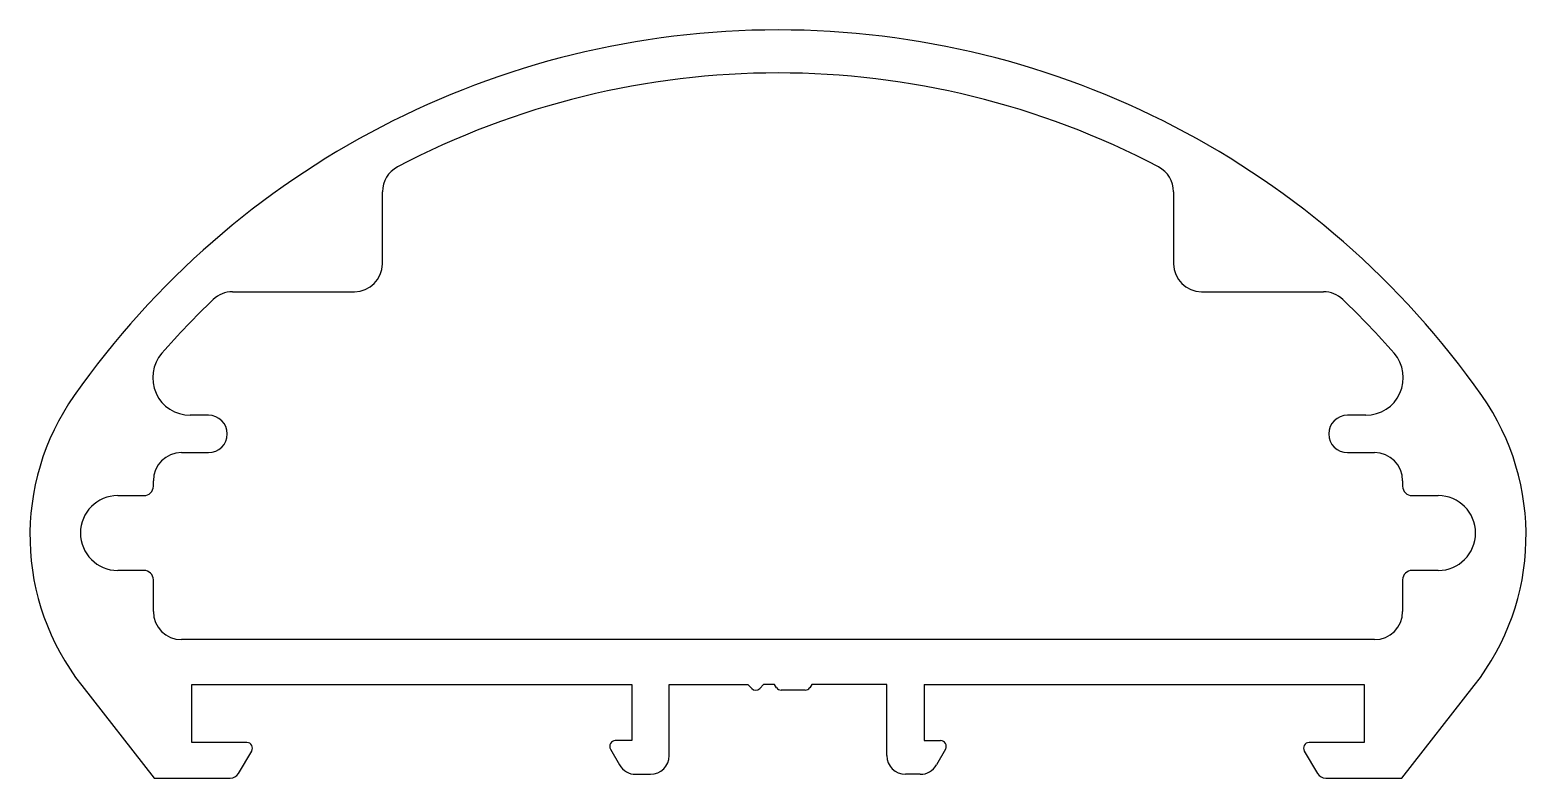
# Model space of a CAD drawing. Extents: x 1058.6 to 1138.6, y 440.2 to 480.2.
import ezdxf

# ---------------------------------------------------------------- set-up
doc = ezdxf.new("R2010")
doc.units = 0
doc.layers.get('0').update_dxf_attribs({"linetype": 'CONTINUOUS'})

msp = doc.modelspace()

# ---------------------------------------------------------------- linework, layer by layer
for p, q in [((1077.491, 467.668), (1077.491, 471.513)), ((1119.791, 471.513), (1119.791, 467.668)), ((1069.476, 466.168), (1075.991, 466.168)), ((1121.291, 466.168), (1127.806, 466.168)), ((1068.191, 459.568), (1067.206, 459.568)), ((1130.075, 459.568), (1129.091, 459.568)), ((1066.741, 457.568), (1068.191, 457.568)), ((1129.091, 457.568), (1130.541, 457.568)), ((1065.241, 455.768), (1065.241, 456.068)), ((1132.041, 456.068), (1132.041, 455.768)), ((1063.341, 455.268), (1064.741, 455.268)), ((1132.541, 455.268), (1133.941, 455.268)), ((1064.741, 451.268), (1063.341, 451.268)), ((1133.941, 451.268), (1132.541, 451.268)), ((1065.241, 449.068), (1065.241, 450.768)), ((1132.041, 450.768), (1132.041, 449.068)), ((1130.541, 447.568), (1066.741, 447.568)), ((1061.408, 445.123), (1065.291, 440.168)), ((1067.291, 445.168), (1090.821, 445.168)), ((1067.291, 442.068), (1067.291, 445.168)), ((1090.821, 445.168), (1090.821, 442.168)), ((1092.821, 441.368), (1092.821, 445.168)), ((1092.821, 445.168), (1097.026, 445.168)), ((1097.238, 444.955), (1097.026, 445.168)), ((1097.874, 445.168), (1097.662, 444.955)), ((1098.45, 445.168), (1097.874, 445.168)), ((1098.561, 445.001), (1098.45, 445.168)), ((1100.089, 444.868), (1098.81, 444.868)), ((1100.45, 445.168), (1100.339, 445.001)), ((1104.461, 445.168), (1100.45, 445.168)), ((1104.461, 441.368), (1104.461, 445.168)), ((1106.461, 445.168), (1129.991, 445.168)), ((1106.461, 445.168), (1106.461, 442.168)), ((1129.991, 445.168), (1129.991, 442.068)), ((1131.991, 440.168), (1135.874, 445.123)), ((1070.241, 442.068), (1067.291, 442.068)), ((1069.786, 440.412), (1070.499, 441.615)), ((1089.683, 441.718), (1090.168, 440.871)), ((1090.821, 442.168), (1089.943, 442.168)), ((1106.461, 442.168), (1107.338, 442.168)), ((1107.599, 441.718), (1107.113, 440.871)), ((1126.783, 441.615), (1127.496, 440.412)), ((1129.991, 442.068), (1127.041, 442.068)), ((1065.291, 440.168), (1069.356, 440.168)), ((1091.036, 440.368), (1091.821, 440.368)), ((1106.246, 440.368), (1105.461, 440.368)), ((1127.926, 440.168), (1131.991, 440.168))]:
    msp.add_line(p, q)
for centre, radius, start, end in [((1098.641, 434.168), 46, 35.0968, 144.9032), ((1098.641, 434.168), 43.7, 62.24836, 117.75164), ((1078.991, 471.513), 1.5, 117.75164, 180), ((1118.291, 471.513), 1.5, 360, 62.24836), ((1075.991, 467.668), 1.5, 270, 0), ((1121.291, 467.668), 1.5, 180, 270), ((1098.641, 434.168), 43.7, 133.7181, 138.92287), ((1069.476, 464.668), 1.5, 90, 133.7181), ((1127.806, 464.668), 1.5, 46.2819, 90), ((1098.641, 434.168), 43.7, 41.07713, 46.2819), ((1067.206, 461.568), 2, 138.92287, 270), ((1130.075, 461.568), 2, 270, 41.07713), ((1071.641, 453.141), 13, 144.9032, 218.07947), ((1125.641, 453.141), 13, 321.92053, 35.0968), ((1068.191, 458.568), 1, 270, 90), ((1129.091, 458.568), 1, 90, 270), ((1066.741, 456.068), 1.5, 90, 180), ((1130.541, 456.068), 1.5, 0, 90), ((1063.341, 453.268), 2, 90, 270), ((1064.741, 455.768), 0.5, 270, 0), ((1132.541, 455.768), 0.5, 180, 270), ((1133.941, 453.268), 2, 270, 90), ((1064.741, 450.768), 0.5, 0, 90), ((1132.541, 450.768), 0.5, 90, 180), ((1066.741, 449.068), 1.5, 180, 270), ((1130.541, 449.068), 1.5, 270, 360), ((1097.45, 445.168), 0.3, 225, 315), ((1098.81, 445.168), 0.3, 213.69007, 270), ((1100.089, 445.168), 0.3, 270, 326.30993), ((1070.241, 441.768), 0.3, 329.33261, 90), ((1089.943, 441.868), 0.3, 90, 209.79004), ((1107.338, 441.868), 0.3, 330.20996, 90), ((1127.041, 441.768), 0.3, 90, 210.66739), ((1091.036, 441.368), 1, 209.79004, 270), ((1091.821, 441.368), 1, 270, 0), ((1105.461, 441.368), 1, 180, 270), ((1106.246, 441.368), 1, 270, 330.20996), ((1069.356, 440.668), 0.5, 270, 329.33261), ((1127.926, 440.668), 0.5, 210.66739, 270)]:
    msp.add_arc(centre, radius, start, end)

doc.saveas('drawing.dxf')
